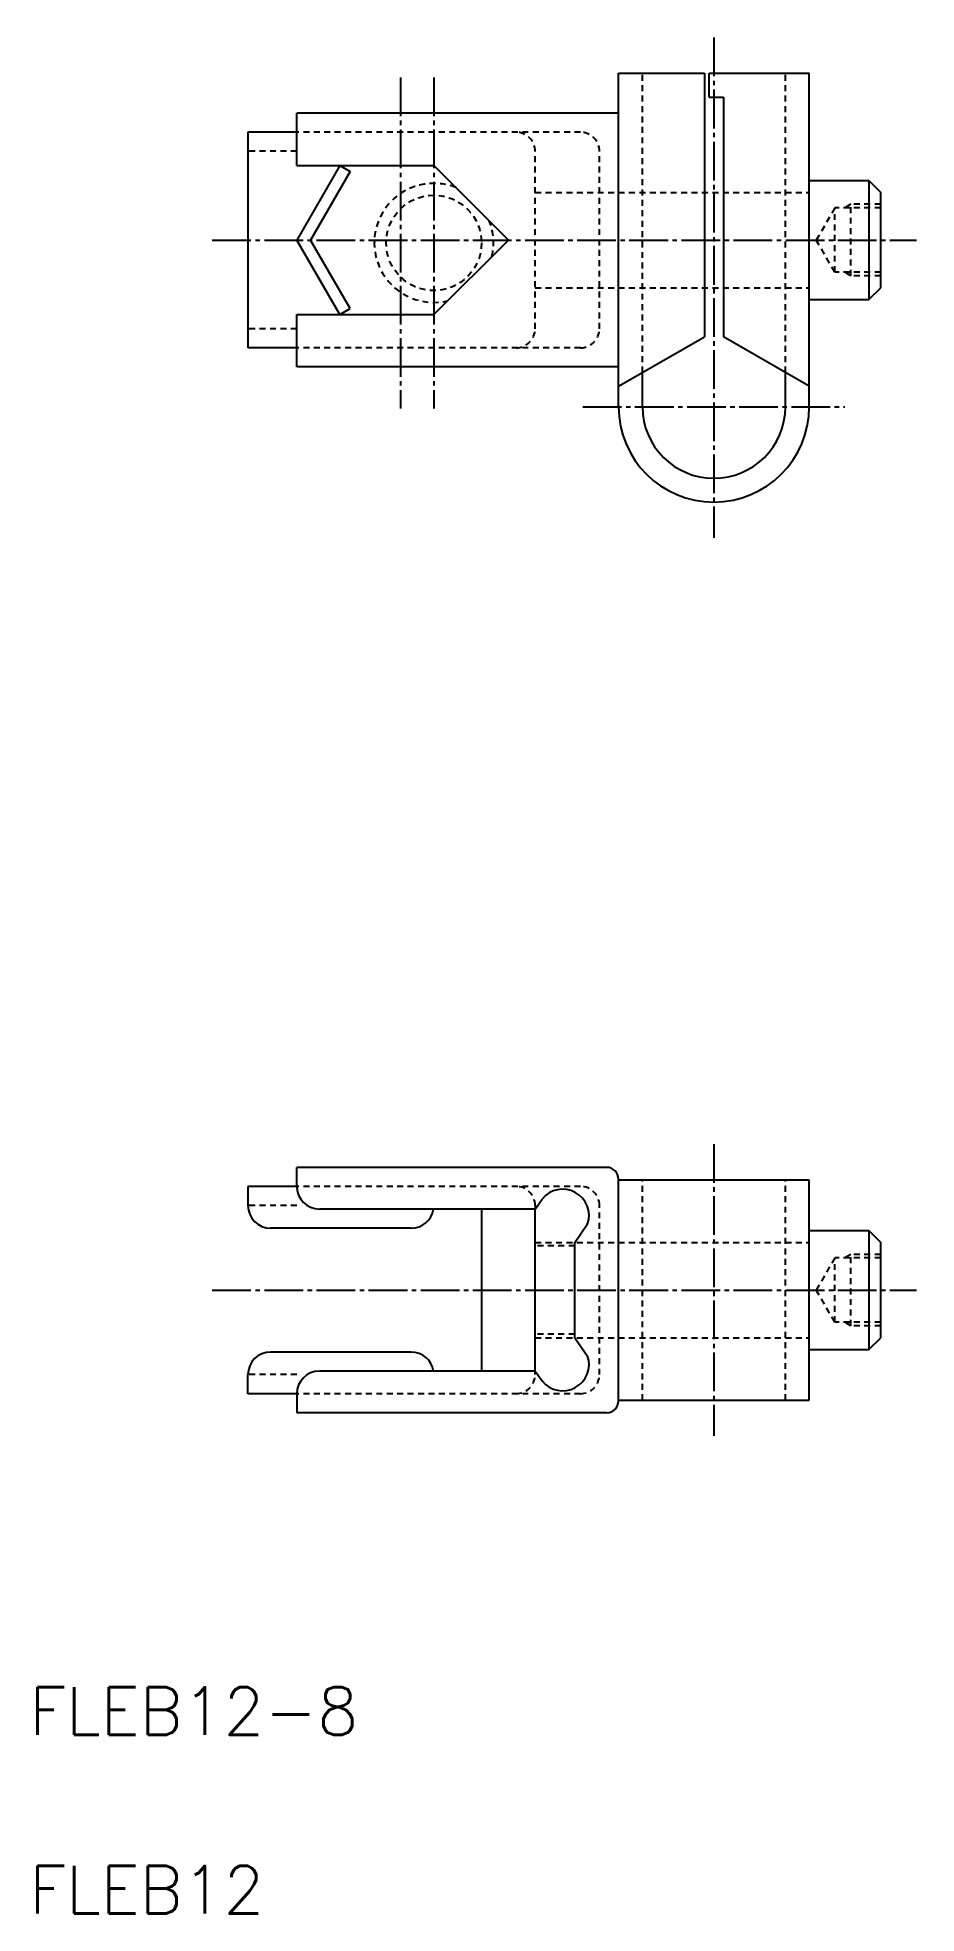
# Model space of a CAD drawing. Extents: x 126 to 199, y 18 to 175.
import ezdxf

# ---------------------------------------------------------------- set-up
doc = ezdxf.new("R2010")
doc.units = 0
doc.header["$LTSCALE"] = 0.25
doc.linetypes.add('CENTER', pattern=[17.5, 13, -1.5, 1.5, -1.5])
doc.linetypes.add('DASHED', pattern=[3.5, 2, -1.5])
doc.layers.get('0').update_dxf_attribs({"linetype": 'CONTINUOUS'})
doc.layers.add('CENTER', color=1, linetype='CENTER')
doc.styles.get("Standard").update_dxf_attribs({"font": 'txt.shx'})

msp = doc.modelspace()

# ---------------------------------------------------------------- linework, layer by layer
at = {"color": 7, "linetype": 'CONTINUOUS'}
for p, q in [((174.42, 172.26), (181.62, 172.26)), ((174.42, 144.26), (174.42, 172.26)), ((181.62, 172.26), (181.62, 150.13)), ((182.02, 172.26), (190.42, 172.26)), ((182.02, 170.26), (182.02, 172.26)), ((190.42, 144.26), (190.42, 172.26)), ((182.02, 170.26), (183.22, 170.26)), ((183.22, 170.26), (183.22, 150.13)), ((147.42, 164.51), (147.42, 168.91)), ((174.42, 168.91), (147.42, 168.91)), ((143.32, 167.31), (143.32, 149.21)), ((147.42, 167.31), (143.32, 167.31)), ((151.03, 164.51), (147.42, 158.26)), ((147.42, 164.51), (158.92, 164.51)), ((151.9, 164.01), (148.58, 158.26)), ((151.03, 164.51), (151.9, 164.01)), ((158.92, 164.51), (165.17, 158.26)), ((190.42, 163.26), (195.42, 163.26)), ((195.42, 163.26), (195.42, 153.26)), ((195.42, 163.26), (196.42, 162.26)), ((196.42, 154.26), (196.42, 162.26)), ((151.03, 152.01), (147.42, 158.26)), ((151.9, 152.51), (148.58, 158.26)), ((158.92, 152.01), (165.17, 158.26)), ((190.42, 153.26), (195.42, 153.26)), ((195.42, 153.26), (196.42, 154.26)), ((147.42, 152.01), (158.92, 152.01)), ((147.42, 147.61), (147.42, 152.01)), ((151.03, 152.01), (151.9, 152.51)), ((174.42, 145.98), (181.62, 150.13)), ((190.42, 145.98), (183.22, 150.13)), ((147.42, 149.21), (143.32, 149.21)), ((174.42, 147.61), (147.42, 147.61)), ((176.42, 144.26), (176.42, 147.13)), ((188.42, 144.26), (188.42, 147.13)), ((147.42, 78.81), (147.42, 80.41)), ((173.42, 80.41), (147.42, 80.41)), ((147.42, 78.81), (143.32, 78.81)), ((143.32, 78.81), (143.32, 77.21)), ((174.42, 60.81), (174.42, 79.41)), ((174.42, 79.36), (190.42, 79.36)), ((190.42, 60.86), (190.42, 79.36)), ((167.42, 76.91), (168, 77.75)), ((167.42, 76.91), (149.32, 76.91)), ((162.91, 76.91), (162.91, 63.31)), ((167.42, 63.31), (167.42, 76.91)), ((170.74, 74.11), (171.82, 75.66)), ((157.02, 75.31), (145.22, 75.31)), ((170.74, 66.11), (170.74, 74.11)), ((190.42, 75.11), (195.42, 75.11)), ((195.42, 75.11), (196.42, 74.11)), ((195.42, 75.11), (195.42, 65.11)), ((196.42, 66.11), (196.42, 74.11)), ((157.02, 64.91), (145.22, 64.91)), ((170.74, 66.11), (171.82, 64.57)), ((190.42, 65.11), (195.42, 65.11)), ((195.42, 65.11), (196.42, 66.11)), ((143.32, 61.41), (143.32, 63.01)), ((167.42, 63.31), (149.32, 63.31)), ((167.42, 63.31), (168, 62.48)), ((147.42, 61.41), (143.32, 61.41)), ((147.42, 61.41), (147.42, 59.81)), ((174.42, 60.86), (190.42, 60.86)), ((173.42, 59.81), (147.42, 59.81))]:
    msp.add_line(p, q, dxfattribs=at)
at = {"color": 3, "linetype": 'DASHED'}
for p, q in [((176.42, 147.13), (176.42, 172.26)), ((188.42, 147.13), (188.42, 172.26)), ((171.22, 167.31), (147.42, 167.31)), ((147.42, 165.71), (143.32, 165.71)), ((167.42, 150.81), (167.42, 165.71)), ((172.82, 150.81), (172.82, 165.71)), ((167.42, 162.26), (190.42, 162.26)), ((192.57, 160.95), (191.01, 158.26)), ((192.57, 155.57), (192.57, 160.95)), ((196.42, 160.95), (192.57, 160.95)), ((193.92, 161.26), (193.39, 160.95)), ((193.92, 155.26), (193.92, 161.26)), ((196.42, 161.26), (193.92, 161.26)), ((192.57, 155.57), (191.01, 158.26)), ((196.42, 155.57), (192.57, 155.57)), ((193.92, 155.26), (193.39, 155.57)), ((196.42, 155.26), (193.92, 155.26)), ((167.42, 154.26), (190.42, 154.26)), ((147.42, 150.81), (143.32, 150.81)), ((171.22, 149.21), (147.42, 149.21)), ((171.22, 78.81), (147.42, 78.81)), ((176.42, 60.86), (176.42, 79.36)), ((188.42, 60.86), (188.42, 79.36)), ((147.42, 77.21), (143.32, 77.21)), ((167.42, 77.21), (167.42, 76.91)), ((172.82, 63.01), (172.82, 77.21)), ((167.42, 74.11), (190.42, 74.11)), ((170.74, 73.81), (167.42, 73.81)), ((192.57, 72.81), (191.01, 70.11)), ((192.57, 67.42), (192.57, 72.81)), ((196.42, 72.81), (192.57, 72.81)), ((193.92, 73.11), (193.39, 72.81)), ((193.92, 67.11), (193.92, 73.11)), ((196.42, 73.11), (193.92, 73.11)), ((192.57, 67.42), (191.01, 70.11)), ((170.74, 66.42), (167.42, 66.42)), ((196.42, 67.42), (192.57, 67.42)), ((193.92, 67.11), (193.39, 67.42)), ((196.42, 67.11), (193.92, 67.11)), ((167.42, 66.11), (190.42, 66.11)), ((147.42, 63.01), (143.32, 63.01)), ((167.42, 63.01), (167.42, 63.31)), ((171.22, 61.41), (147.42, 61.41))]:
    msp.add_line(p, q, dxfattribs=at)
msp.add_circle((158.92, 158.02), 4, dxfattribs=at)
for centre, radius, start, end in [((165.82, 165.71), 1.6, 0, 90), ((171.22, 165.71), 1.6, 0, 90), ((158.92, 158.02), 5, 68.308, 283.1438), ((158.92, 158.02), 5, 346.8562, 21.692), ((165.82, 150.81), 1.6, 270, 360), ((171.22, 150.81), 1.6, 270, 0), ((165.82, 77.21), 1.6, 360, 90), ((171.22, 77.21), 1.6, 0, 90), ((165.82, 63.01), 1.6, 270, 0), ((171.22, 63.01), 1.6, 270, 0)]:
    msp.add_arc(centre, radius, start, end, dxfattribs=at)
at = {"color": 7, "linetype": 'CONTINUOUS'}
for centre, radius, start, end in [((182.42, 144.26), 8, 180, 0), ((182.42, 144.26), 6, 180, 0), ((173.42, 79.41), 1, 0, 90), ((149.32, 78.81), 1.9, 180, 270), ((145.22, 77.21), 1.9, 180, 270), ((169.73, 76.37), 2.21, 341.2596, 141.3484), ((157.02, 77.21), 1.9, 270, 350.9153), ((145.22, 63.01), 1.9, 90, 180), ((157.02, 63.01), 1.9, 9.0847, 90), ((149.32, 61.41), 1.9, 90, 180), ((169.73, 63.86), 2.21, 218.6516, 18.7404), ((173.42, 60.81), 1, 270, 0)]:
    msp.add_arc(centre, radius, start, end, dxfattribs=at)
at = {"layer": 'CENTER', "color": 1, "linetype": 'CENTER'}
for p, q in [((182.42, 175.26), (182.42, 133.26)), ((156.12, 171.91), (156.12, 144.12)), ((158.92, 171.91), (158.92, 144.12)), ((140.32, 158.26), (199.42, 158.26)), ((171.42, 144.26), (193.42, 144.26)), ((182.42, 82.36), (182.42, 57.86)), ((140.32, 70.11), (199.42, 70.11))]:
    msp.add_line(p, q, dxfattribs=at)

# ---------------------------------------------------------------- texts
for s, p in [('FLEB12-8', (124.97, 32.77)), ('FLEB12', (124.97, 17.77))]:
    msp.add_text(s, height=4).set_placement(p)

doc.saveas('drawing.dxf')
